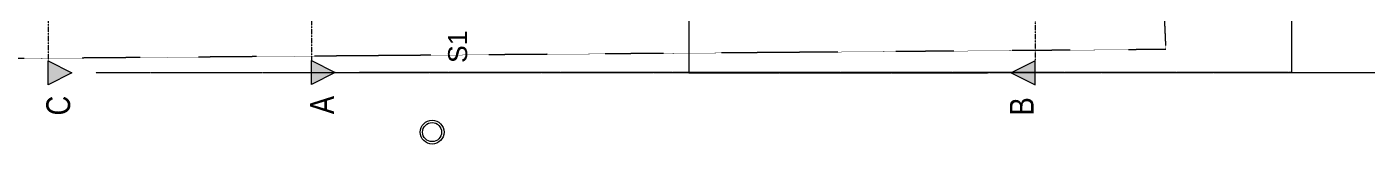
# Model space of a CAD drawing. Header units: centimetres. Extents: x 16433 to 114398, y -50094 to -12305.
# Drawn here: x 61046 to 63856, y -15618 to -15379 of the extents above; entities that cross this region are included whole.
import ezdxf

# ---------------------------------------------------------------- set-up
doc = ezdxf.new("R2010")
doc.units = ezdxf.units.CM
doc.header["$LTSCALE"] = 0.5
for name, pattern in [('Mixte 15', [0.93, 0.75, -0.065, 0.05, -0.065]), ('Mixte 8_2 tirets', [0.695, 0.4, -0.065, 0.05, -0.065, 0.05, -0.065]), ('Points 2', [0.1, 0, -0.1])]:
    doc.linetypes.add(name, pattern=pattern)
for name, color, linetype in [('1  Hachures', 7, 'CONTINUOUS'), ('6 COMPL 2D', 7, 'CONTINUOUS'), ('6 Traits de Coupes', 7, 'CONTINUOUS'), ('7 ABORDS', 7, 'CONTINUOUS'), ('8 Text 2 Détails', 7, 'CONTINUOUS')]:
    doc.layers.add(name, color=color, linetype=linetype)
doc.styles.add('STYLE_GENERE_2', font='')
doc.styles.add('STYLE_GENERE_3', font='')
doc.styles.get('STYLE_GENERE_2').set_extended_font_data('Univers LT 57 Condensed')
doc.styles.get('STYLE_GENERE_3').set_extended_font_data('Arial Occidental')

msp = doc.modelspace()

# ---------------------------------------------------------------- hatches: boundary and pattern name
at = {"layer": '1  Hachures', "linetype": 'Continuous', "lineweight": 0, "true_color": 0x828282}
for points in [[(61090.548, -15493.794), (61090.548, -15443.794), (61140.548, -15468.794)], [(61643.317, -15492.83), (61643.317, -15442.83), (61693.317, -15467.83)], [(63161.508, -15493.794), (63161.508, -15443.794), (63111.508, -15468.794)]]:
    msp.add_hatch(color=8, dxfattribs=at).paths.add_polyline_path(points, flags=0)

# ---------------------------------------------------------------- linework, layer by layer
at = {"layer": '6 COMPL 2D', "color": 251, "linetype": 'Continuous', "lineweight": 0, "true_color": 0x515151}
for radius in [25, 20]:
    msp.add_circle((61896.399, -15593.113), radius, dxfattribs=at)
at = {"layer": '6 Traits de Coupes', "color": 142, "linetype": 'Points 2', "lineweight": 0, "true_color": 0x009de0}
for p, q in [((62434.785, -12882.714), (62434.785, -15468.794)), ((63699.476, -12881.75), (63699.476, -15467.83)), ((64082.109, -15468.794), (61190.548, -15468.794)), ((63699.476, -15467.83), (61743.317, -15467.83)), ((62434.785, -15468.794), (63061.508, -15468.794))]:
    msp.add_line(p, q, dxfattribs=at)
at = {"layer": '6 Traits de Coupes', "color": 142, "linetype": 'Mixte 15', "lineweight": 0, "true_color": 0x009de0}
for p, q in [((63161.508, -14202.511), (63161.508, -15443.794)), ((61090.548, -14250.562), (61090.548, -15443.794)), ((61643.317, -14249.369), (61643.317, -15442.83))]:
    msp.add_line(p, q, dxfattribs=at)
at = {"layer": '6 Traits de Coupes', "color": 8, "linetype": 'Continuous', "lineweight": 0, "true_color": 0x828282}
for p, q in [((61090.548, -15493.794), (61090.548, -15443.794)), ((61090.548, -15443.794), (61140.548, -15468.794)), ((61643.317, -15492.83), (61643.317, -15442.83)), ((61643.317, -15442.83), (61693.317, -15467.83)), ((63161.508, -15443.794), (63111.508, -15468.794)), ((63161.508, -15493.794), (63161.508, -15443.794)), ((61140.548, -15468.794), (61090.548, -15493.794)), ((61693.317, -15467.83), (61643.317, -15492.83)), ((63111.508, -15468.794), (63161.508, -15493.794))]:
    msp.add_line(p, q, dxfattribs=at)
at = {"layer": '7 ABORDS', "color": 30, "linetype": 'Mixte 8_2 tirets', "lineweight": 0, "true_color": 0xf5970a}
for p, q in [((63429.421, -15277.639), (63435.659, -15419.517)), ((63435.659, -15419.517), (60854.976, -15439.966))]:
    msp.add_line(p, q, dxfattribs=at)

# ---------------------------------------------------------------- texts
at = {"layer": '6 Traits de Coupes', "color": 8, "linetype": 'Continuous', "lineweight": 0, "true_color": 0x828282, "char_height": 50, "attachment_point": 7, "rotation": 90, "style": 'STYLE_GENERE_2'}
for s, insert in [('{C}', (61137.69, -15558.166)), ('{A}', (61690.46, -15555.373)), ('{B}', (63158.651, -15558.166))]:
    msp.add_mtext(s, dxfattribs=dict(at, insert=insert))
at = {"layer": '8 Text 2 Détails', "color": 142, "true_color": 0x009de0, "style": 'STYLE_GENERE_3'}
msp.add_text('S1', height=40, rotation=90, dxfattribs=at).set_placement((61969.97, -15448.031))

doc.saveas('drawing.dxf')
